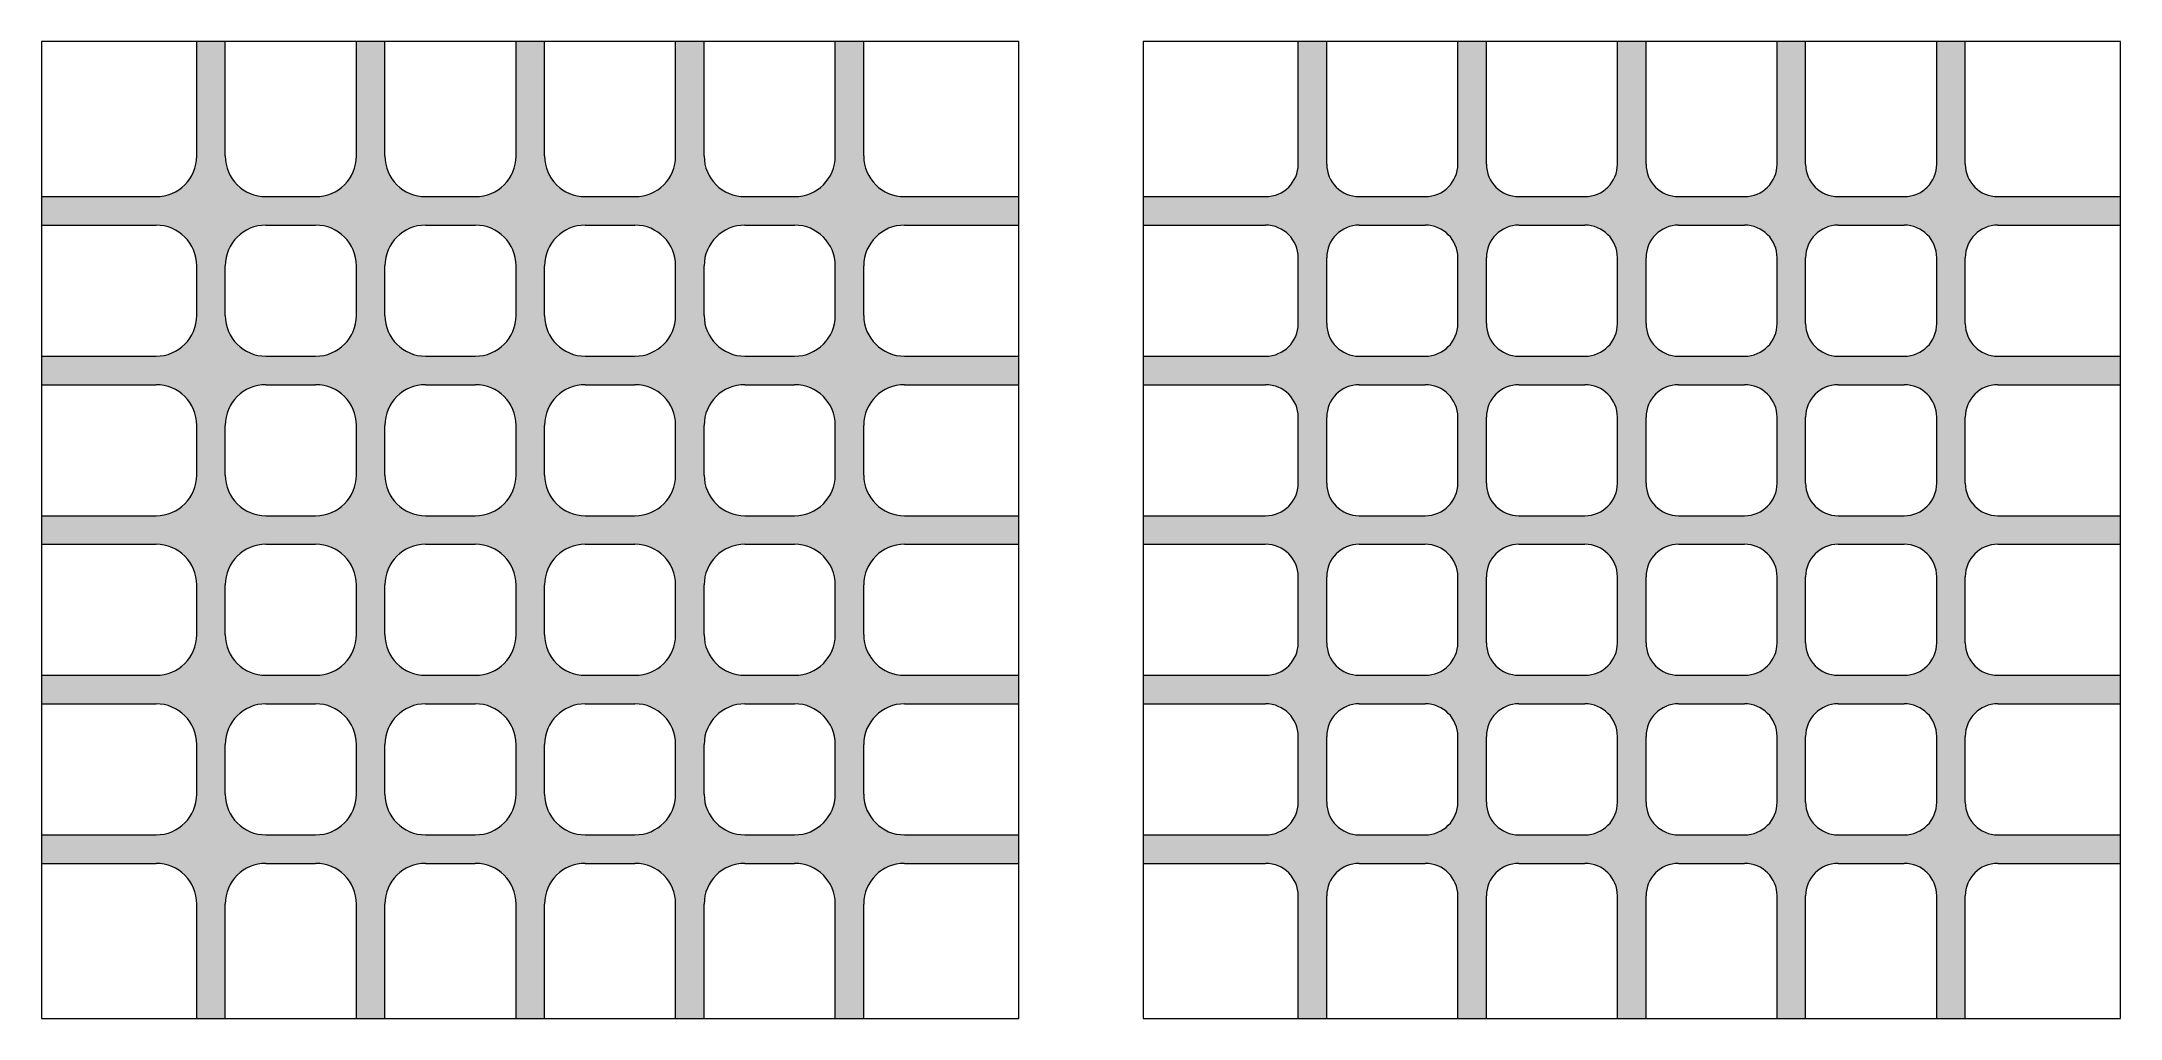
# Model space of a CAD drawing. Header units: inches. Extents: x 0 to 25.5, y 0 to 12.
import ezdxf

# ---------------------------------------------------------------- set-up
doc = ezdxf.new("R2010")
doc.units = ezdxf.units.IN
doc.header["$MEASUREMENT"] = 0

msp = doc.modelspace()

# ---------------------------------------------------------------- hatches: boundary and pattern name
at = {"lineweight": 0}
h = msp.add_hatch(color=1, dxfattribs=at)
h.dxf.hatch_style = 1
h.paths.add_polyline_path([(12, 10.095), (10.595, 10.095, -0.414214), (10.095, 10.595), (10.095, 12), (9.745, 12), (9.745, 10.595, -0.414214), (9.245, 10.095), (8.635, 10.095, -0.414214), (8.135, 10.595), (8.135, 12), (7.785, 12), (7.785, 10.595, -0.414214), (7.285, 10.095), (6.675, 10.095, -0.414214), (6.175, 10.595), (6.175, 12), (5.825, 12), (5.825, 10.595, -0.414214), (5.325, 10.095), (4.715, 10.095, -0.414214), (4.215, 10.595), (4.215, 12), (3.865, 12), (3.865, 10.595, -0.414214), (3.365, 10.095), (2.755, 10.095, -0.414214), (2.255, 10.595), (2.255, 12), (1.905, 12), (1.905, 10.595, -0.414214), (1.405, 10.095), (0, 10.095), (0, 9.745), (1.405, 9.745, -0.414214), (1.905, 9.245), (1.905, 8.635, -0.414214), (1.405, 8.135), (0, 8.135), (0, 7.785), (1.405, 7.785, -0.414214), (1.905, 7.285), (1.905, 6.675, -0.414214), (1.405, 6.175), (0, 6.175), (0, 5.825), (1.405, 5.825, -0.414214), (1.905, 5.325), (1.905, 4.715, -0.414214), (1.405, 4.215), (0, 4.215), (0, 3.865), (1.405, 3.865, -0.414214), (1.905, 3.365), (1.905, 2.755, -0.414214), (1.405, 2.255), (0, 2.255), (0, 1.905), (1.405, 1.905, -0.414214), (1.905, 1.405), (1.905, 0), (2.255, 0), (2.255, 1.405, -0.414214), (2.755, 1.905), (3.365, 1.905, -0.414214), (3.865, 1.405), (3.865, 0), (4.215, 0), (4.215, 1.405, -0.414214), (4.715, 1.905), (5.325, 1.905, -0.414214), (5.825, 1.405), (5.825, 0), (6.175, 0), (6.175, 1.405, -0.414214), (6.675, 1.905), (7.285, 1.905, -0.414214), (7.785, 1.405), (7.785, 0), (8.135, 0), (8.135, 1.405, -0.414214), (8.635, 1.905), (9.245, 1.905, -0.414214), (9.745, 1.405), (9.745, 0), (10.095, 0), (10.095, 1.405, -0.414214), (10.595, 1.905), (12, 1.905), (12, 2.255), (10.595, 2.255, -0.414214), (10.095, 2.755), (10.095, 3.365, -0.414214), (10.595, 3.865), (12, 3.865), (12, 4.215), (10.595, 4.215, -0.414214), (10.095, 4.715), (10.095, 5.325, -0.414214), (10.595, 5.825), (12, 5.825), (12, 6.175), (10.595, 6.175, -0.414214), (10.095, 6.675), (10.095, 7.285, -0.414214), (10.595, 7.785), (12, 7.785), (12, 8.135), (10.595, 8.135, -0.414214), (10.095, 8.635), (10.095, 9.245, -0.414214), (10.595, 9.745), (12, 9.745)])
h.paths.add_polyline_path([(2.755, 9.745), (3.365, 9.745, -0.414214), (3.865, 9.245), (3.865, 8.635, -0.414214), (3.365, 8.135), (2.755, 8.135, -0.414214), (2.255, 8.635), (2.255, 9.245, -0.414214)], flags=16)
h.paths.add_polyline_path([(4.715, 9.745), (5.325, 9.745, -0.414214), (5.825, 9.245), (5.825, 8.635, -0.414214), (5.325, 8.135), (4.715, 8.135, -0.414214), (4.215, 8.635), (4.215, 9.245, -0.414214)], flags=16)
h.paths.add_polyline_path([(2.755, 7.785), (3.365, 7.785, -0.414214), (3.865, 7.285), (3.865, 6.675, -0.414214), (3.365, 6.175), (2.755, 6.175, -0.414214), (2.255, 6.675), (2.255, 7.285, -0.414214)], flags=16)
h.paths.add_polyline_path([(4.715, 7.785), (5.325, 7.785, -0.414214), (5.825, 7.285), (5.825, 6.675, -0.414214), (5.325, 6.175), (4.715, 6.175, -0.414214), (4.215, 6.675), (4.215, 7.285, -0.414214)], flags=16)
h.paths.add_polyline_path([(6.675, 9.745), (7.285, 9.745, -0.414214), (7.785, 9.245), (7.785, 8.635, -0.414214), (7.285, 8.135), (6.675, 8.135, -0.414214), (6.175, 8.635), (6.175, 9.245, -0.414214)], flags=16)
h.paths.add_polyline_path([(2.755, 5.825), (3.365, 5.825, -0.414214), (3.865, 5.325), (3.865, 4.715, -0.414214), (3.365, 4.215), (2.755, 4.215, -0.414214), (2.255, 4.715), (2.255, 5.325, -0.414214)], flags=16)
h.paths.add_polyline_path([(6.675, 7.785), (7.285, 7.785, -0.414214), (7.785, 7.285), (7.785, 6.675, -0.414214), (7.285, 6.175), (6.675, 6.175, -0.414214), (6.175, 6.675), (6.175, 7.285, -0.414214)], flags=16)
h.paths.add_polyline_path([(4.715, 5.825), (5.325, 5.825, -0.414214), (5.825, 5.325), (5.825, 4.715, -0.414214), (5.325, 4.215), (4.715, 4.215, -0.414214), (4.215, 4.715), (4.215, 5.325, -0.414214)], flags=16)
h.paths.add_polyline_path([(6.675, 5.825), (7.285, 5.825, -0.414214), (7.785, 5.325), (7.785, 4.715, -0.414214), (7.285, 4.215), (6.675, 4.215, -0.414214), (6.175, 4.715), (6.175, 5.325, -0.414214)], flags=16)
h.paths.add_polyline_path([(8.635, 9.745), (9.245, 9.745, -0.414214), (9.745, 9.245), (9.745, 8.635, -0.414214), (9.245, 8.135), (8.635, 8.135, -0.414214), (8.135, 8.635), (8.135, 9.245, -0.414214)], flags=16)
h.paths.add_polyline_path([(2.755, 3.865), (3.365, 3.865, -0.414214), (3.865, 3.365), (3.865, 2.755, -0.414214), (3.365, 2.255), (2.755, 2.255, -0.414214), (2.255, 2.755), (2.255, 3.365, -0.414214)], flags=16)
h.paths.add_polyline_path([(8.635, 7.785), (9.245, 7.785, -0.414214), (9.745, 7.285), (9.745, 6.675, -0.414214), (9.245, 6.175), (8.635, 6.175, -0.414214), (8.135, 6.675), (8.135, 7.285, -0.414214)], flags=16)
h.paths.add_polyline_path([(4.715, 3.865), (5.325, 3.865, -0.414214), (5.825, 3.365), (5.825, 2.755, -0.414214), (5.325, 2.255), (4.715, 2.255, -0.414214), (4.215, 2.755), (4.215, 3.365, -0.414214)], flags=16)
h.paths.add_polyline_path([(8.635, 5.825), (9.245, 5.825, -0.414214), (9.745, 5.325), (9.745, 4.715, -0.414214), (9.245, 4.215), (8.635, 4.215, -0.414214), (8.135, 4.715), (8.135, 5.325, -0.414214)], flags=16)
h.paths.add_polyline_path([(6.675, 3.865), (7.285, 3.865, -0.414214), (7.785, 3.365), (7.785, 2.755, -0.414214), (7.285, 2.255), (6.675, 2.255, -0.414214), (6.175, 2.755), (6.175, 3.365, -0.414214)], flags=16)
h.paths.add_polyline_path([(8.635, 3.865), (9.245, 3.865, -0.414214), (9.745, 3.365), (9.745, 2.755, -0.414214), (9.245, 2.255), (8.635, 2.255, -0.414214), (8.135, 2.755), (8.135, 3.365, -0.414214)], flags=16)
h = msp.add_hatch(color=1, dxfattribs=at)
h.dxf.hatch_style = 1
h.paths.add_polyline_path([(25.524, 10.095), (24.019, 10.095, -0.414214), (23.619, 10.495), (23.619, 12), (23.269, 12), (23.269, 10.495, -0.414214), (22.869, 10.095), (22.059, 10.095, -0.414214), (21.659, 10.495), (21.659, 12), (21.309, 12), (21.309, 10.495, -0.414214), (20.909, 10.095), (20.099, 10.095, -0.414214), (19.699, 10.495), (19.699, 12), (19.349, 12), (19.349, 10.495, -0.414214), (18.949, 10.095), (18.139, 10.095, -0.414214), (17.739, 10.495), (17.739, 12), (17.389, 12), (17.389, 10.495, -0.414214), (16.989, 10.095), (16.179, 10.095, -0.414214), (15.779, 10.495), (15.779, 12), (15.429, 12), (15.429, 10.495, -0.414214), (15.029, 10.095), (13.524, 10.095), (13.524, 9.745), (15.029, 9.745, -0.414214), (15.429, 9.345), (15.429, 8.535, -0.414214), (15.029, 8.135), (13.524, 8.135), (13.524, 7.785), (15.029, 7.785, -0.414214), (15.429, 7.385), (15.429, 6.575, -0.414214), (15.029, 6.175), (13.524, 6.175), (13.524, 5.825), (15.029, 5.825, -0.414214), (15.429, 5.425), (15.429, 4.615, -0.414214), (15.029, 4.215), (13.524, 4.215), (13.524, 3.865), (15.029, 3.865, -0.414214), (15.429, 3.465), (15.429, 2.655, -0.414214), (15.029, 2.255), (13.524, 2.255), (13.524, 1.905), (15.029, 1.905, -0.414214), (15.429, 1.505), (15.429, 0), (15.779, 0), (15.779, 1.505, -0.414214), (16.179, 1.905), (16.989, 1.905, -0.414214), (17.389, 1.505), (17.389, 0), (17.739, 0), (17.739, 1.505, -0.414214), (18.139, 1.905), (18.949, 1.905, -0.414214), (19.349, 1.505), (19.349, 0), (19.699, 0), (19.699, 1.505, -0.414214), (20.099, 1.905), (20.909, 1.905, -0.414214), (21.309, 1.505), (21.309, 0), (21.659, 0), (21.659, 1.505, -0.414214), (22.059, 1.905), (22.869, 1.905, -0.414214), (23.269, 1.505), (23.269, 0), (23.619, 0), (23.619, 1.505, -0.414214), (24.019, 1.905), (25.524, 1.905), (25.524, 2.255), (24.019, 2.255, -0.414214), (23.619, 2.655), (23.619, 3.465, -0.414214), (24.019, 3.865), (25.524, 3.865), (25.524, 4.215), (24.019, 4.215, -0.414214), (23.619, 4.615), (23.619, 5.425, -0.414214), (24.019, 5.825), (25.524, 5.825), (25.524, 6.175), (24.019, 6.175, -0.414214), (23.619, 6.575), (23.619, 7.385, -0.414214), (24.019, 7.785), (25.524, 7.785), (25.524, 8.135), (24.019, 8.135, -0.414214), (23.619, 8.535), (23.619, 9.345, -0.414214), (24.019, 9.745), (25.524, 9.745)])
h.paths.add_polyline_path([(16.179, 9.745), (16.989, 9.745, -0.414214), (17.389, 9.345), (17.389, 8.535, -0.414214), (16.989, 8.135), (16.179, 8.135, -0.414214), (15.779, 8.535), (15.779, 9.345, -0.414214)], flags=16)
h.paths.add_polyline_path([(16.179, 7.785), (16.989, 7.785, -0.414214), (17.389, 7.385), (17.389, 6.575, -0.414214), (16.989, 6.175), (16.179, 6.175, -0.414214), (15.779, 6.575), (15.779, 7.385, -0.414214)], flags=16)
h.paths.add_polyline_path([(18.139, 9.745), (18.949, 9.745, -0.414214), (19.349, 9.345), (19.349, 8.535, -0.414214), (18.949, 8.135), (18.139, 8.135, -0.414214), (17.739, 8.535), (17.739, 9.345, -0.414214)], flags=16)
h.paths.add_polyline_path([(18.139, 7.785), (18.949, 7.785, -0.414214), (19.349, 7.385), (19.349, 6.575, -0.414214), (18.949, 6.175), (18.139, 6.175, -0.414214), (17.739, 6.575), (17.739, 7.385, -0.414214)], flags=16)
h.paths.add_polyline_path([(16.179, 5.825), (16.989, 5.825, -0.414214), (17.389, 5.425), (17.389, 4.615, -0.414214), (16.989, 4.215), (16.179, 4.215, -0.414214), (15.779, 4.615), (15.779, 5.425, -0.414214)], flags=16)
h.paths.add_polyline_path([(20.099, 9.745), (20.909, 9.745, -0.414214), (21.309, 9.345), (21.309, 8.535, -0.414214), (20.909, 8.135), (20.099, 8.135, -0.414214), (19.699, 8.535), (19.699, 9.345, -0.414214)], flags=16)
h.paths.add_polyline_path([(18.139, 5.825), (18.949, 5.825, -0.414214), (19.349, 5.425), (19.349, 4.615, -0.414214), (18.949, 4.215), (18.139, 4.215, -0.414214), (17.739, 4.615), (17.739, 5.425, -0.414214)], flags=16)
h.paths.add_polyline_path([(20.099, 7.785), (20.909, 7.785, -0.414214), (21.309, 7.385), (21.309, 6.575, -0.414214), (20.909, 6.175), (20.099, 6.175, -0.414214), (19.699, 6.575), (19.699, 7.385, -0.414214)], flags=16)
h.paths.add_polyline_path([(20.099, 5.825), (20.909, 5.825, -0.414214), (21.309, 5.425), (21.309, 4.615, -0.414214), (20.909, 4.215), (20.099, 4.215, -0.414214), (19.699, 4.615), (19.699, 5.425, -0.414214)], flags=16)
h.paths.add_polyline_path([(16.179, 3.865), (16.989, 3.865, -0.414214), (17.389, 3.465), (17.389, 2.655, -0.414214), (16.989, 2.255), (16.179, 2.255, -0.414214), (15.779, 2.655), (15.779, 3.465, -0.414214)], flags=16)
h.paths.add_polyline_path([(22.059, 9.745), (22.869, 9.745, -0.414214), (23.269, 9.345), (23.269, 8.535, -0.414214), (22.869, 8.135), (22.059, 8.135, -0.414214), (21.659, 8.535), (21.659, 9.345, -0.414214)], flags=16)
h.paths.add_polyline_path([(18.139, 3.865), (18.949, 3.865, -0.414214), (19.349, 3.465), (19.349, 2.655, -0.414214), (18.949, 2.255), (18.139, 2.255, -0.414214), (17.739, 2.655), (17.739, 3.465, -0.414214)], flags=16)
h.paths.add_polyline_path([(22.059, 7.785), (22.869, 7.785, -0.414214), (23.269, 7.385), (23.269, 6.575, -0.414214), (22.869, 6.175), (22.059, 6.175, -0.414214), (21.659, 6.575), (21.659, 7.385, -0.414214)], flags=16)
h.paths.add_polyline_path([(20.099, 3.865), (20.909, 3.865, -0.414214), (21.309, 3.465), (21.309, 2.655, -0.414214), (20.909, 2.255), (20.099, 2.255, -0.414214), (19.699, 2.655), (19.699, 3.465, -0.414214)], flags=16)
h.paths.add_polyline_path([(22.059, 5.825), (22.869, 5.825, -0.414214), (23.269, 5.425), (23.269, 4.615, -0.414214), (22.869, 4.215), (22.059, 4.215, -0.414214), (21.659, 4.615), (21.659, 5.425, -0.414214)], flags=16)
h.paths.add_polyline_path([(22.059, 3.865), (22.869, 3.865, -0.414214), (23.269, 3.465), (23.269, 2.655, -0.414214), (22.869, 2.255), (22.059, 2.255, -0.414214), (21.659, 2.655), (21.659, 3.465, -0.414214)], flags=16)

# ---------------------------------------------------------------- linework, layer by layer
at = {"color": 1, "lineweight": 0}
for p, q in [((1.905, 10.595), (1.905, 12)), ((2.255, 10.595), (2.255, 12)), ((3.865, 10.595), (3.865, 12)), ((4.215, 10.595), (4.215, 12)), ((5.825, 10.595), (5.825, 12)), ((6.175, 10.595), (6.175, 12)), ((7.785, 10.595), (7.785, 12)), ((8.135, 10.595), (8.135, 12)), ((9.745, 10.595), (9.745, 12)), ((10.095, 10.595), (10.095, 12)), ((15.429, 10.495), (15.429, 12)), ((15.779, 10.495), (15.779, 12)), ((17.389, 10.495), (17.389, 12)), ((17.739, 10.495), (17.739, 12)), ((19.349, 10.495), (19.349, 12)), ((19.699, 10.495), (19.699, 12)), ((21.309, 10.495), (21.309, 12)), ((21.659, 10.495), (21.659, 12)), ((23.269, 10.495), (23.269, 12)), ((23.619, 10.495), (23.619, 12)), ((0, 10.095), (1.405, 10.095)), ((2.755, 10.095), (3.365, 10.095)), ((4.715, 10.095), (5.325, 10.095)), ((6.675, 10.095), (7.285, 10.095)), ((8.635, 10.095), (9.245, 10.095)), ((10.595, 10.095), (12, 10.095)), ((13.524, 10.095), (15.029, 10.095)), ((16.179, 10.095), (16.989, 10.095)), ((18.139, 10.095), (18.949, 10.095)), ((20.099, 10.095), (20.909, 10.095)), ((22.059, 10.095), (22.869, 10.095)), ((24.019, 10.095), (25.524, 10.095)), ((0, 9.745), (1.405, 9.745)), ((2.755, 9.745), (3.365, 9.745)), ((4.715, 9.745), (5.325, 9.745)), ((6.675, 9.745), (7.285, 9.745)), ((8.635, 9.745), (9.245, 9.745)), ((10.595, 9.745), (12, 9.745)), ((13.524, 9.745), (15.029, 9.745)), ((16.179, 9.745), (16.989, 9.745)), ((18.139, 9.745), (18.949, 9.745)), ((20.099, 9.745), (20.909, 9.745)), ((22.059, 9.745), (22.869, 9.745)), ((24.019, 9.745), (25.524, 9.745)), ((1.905, 8.635), (1.905, 9.245)), ((2.255, 8.635), (2.255, 9.245)), ((3.865, 8.635), (3.865, 9.245)), ((4.215, 8.635), (4.215, 9.245)), ((5.825, 8.635), (5.825, 9.245)), ((6.175, 8.635), (6.175, 9.245)), ((7.785, 8.635), (7.785, 9.245)), ((8.135, 8.635), (8.135, 9.245)), ((9.745, 8.635), (9.745, 9.245)), ((10.095, 8.635), (10.095, 9.245)), ((15.429, 8.535), (15.429, 9.345)), ((15.779, 8.535), (15.779, 9.345)), ((17.389, 8.535), (17.389, 9.345)), ((17.739, 8.535), (17.739, 9.345)), ((19.349, 8.535), (19.349, 9.345)), ((19.699, 8.535), (19.699, 9.345)), ((21.309, 8.535), (21.309, 9.345)), ((21.659, 8.535), (21.659, 9.345)), ((23.269, 8.535), (23.269, 9.345)), ((23.619, 8.535), (23.619, 9.345)), ((0, 8.135), (1.405, 8.135)), ((2.755, 8.135), (3.365, 8.135)), ((4.715, 8.135), (5.325, 8.135)), ((6.675, 8.135), (7.285, 8.135)), ((8.635, 8.135), (9.245, 8.135)), ((10.595, 8.135), (12, 8.135)), ((13.524, 8.135), (15.029, 8.135)), ((16.179, 8.135), (16.989, 8.135)), ((18.139, 8.135), (18.949, 8.135)), ((20.099, 8.135), (20.909, 8.135)), ((22.059, 8.135), (22.869, 8.135)), ((24.019, 8.135), (25.524, 8.135)), ((0, 7.785), (1.405, 7.785)), ((2.755, 7.785), (3.365, 7.785)), ((4.715, 7.785), (5.325, 7.785)), ((6.675, 7.785), (7.285, 7.785)), ((8.635, 7.785), (9.245, 7.785)), ((10.595, 7.785), (12, 7.785)), ((13.524, 7.785), (15.029, 7.785)), ((16.179, 7.785), (16.989, 7.785)), ((18.139, 7.785), (18.949, 7.785)), ((20.099, 7.785), (20.909, 7.785)), ((22.059, 7.785), (22.869, 7.785)), ((24.019, 7.785), (25.524, 7.785)), ((1.905, 6.675), (1.905, 7.285)), ((2.255, 6.675), (2.255, 7.285)), ((3.865, 6.675), (3.865, 7.285)), ((4.215, 6.675), (4.215, 7.285)), ((5.825, 6.675), (5.825, 7.285)), ((6.175, 6.675), (6.175, 7.285)), ((7.785, 6.675), (7.785, 7.285)), ((8.135, 6.675), (8.135, 7.285)), ((9.745, 6.675), (9.745, 7.285)), ((10.095, 6.675), (10.095, 7.285)), ((15.429, 6.575), (15.429, 7.385)), ((15.779, 6.575), (15.779, 7.385)), ((17.389, 6.575), (17.389, 7.385)), ((17.739, 6.575), (17.739, 7.385)), ((19.349, 6.575), (19.349, 7.385)), ((19.699, 6.575), (19.699, 7.385)), ((21.309, 6.575), (21.309, 7.385)), ((21.659, 6.575), (21.659, 7.385)), ((23.269, 6.575), (23.269, 7.385)), ((23.619, 6.575), (23.619, 7.385)), ((0, 6.175), (1.405, 6.175)), ((2.755, 6.175), (3.365, 6.175)), ((4.715, 6.175), (5.325, 6.175)), ((6.675, 6.175), (7.285, 6.175)), ((8.635, 6.175), (9.245, 6.175)), ((10.595, 6.175), (12, 6.175)), ((13.524, 6.175), (15.029, 6.175)), ((16.179, 6.175), (16.989, 6.175)), ((18.139, 6.175), (18.949, 6.175)), ((20.099, 6.175), (20.909, 6.175)), ((22.059, 6.175), (22.869, 6.175)), ((24.019, 6.175), (25.524, 6.175)), ((0, 5.825), (1.405, 5.825)), ((2.755, 5.825), (3.365, 5.825)), ((4.715, 5.825), (5.325, 5.825)), ((6.675, 5.825), (7.285, 5.825)), ((8.635, 5.825), (9.245, 5.825)), ((10.595, 5.825), (12, 5.825)), ((13.524, 5.825), (15.029, 5.825)), ((16.179, 5.825), (16.989, 5.825)), ((18.139, 5.825), (18.949, 5.825)), ((20.099, 5.825), (20.909, 5.825)), ((22.059, 5.825), (22.869, 5.825)), ((24.019, 5.825), (25.524, 5.825)), ((15.429, 4.615), (15.429, 5.425)), ((15.779, 4.615), (15.779, 5.425)), ((17.389, 4.615), (17.389, 5.425)), ((17.739, 4.615), (17.739, 5.425)), ((19.349, 4.615), (19.349, 5.425)), ((19.699, 4.615), (19.699, 5.425)), ((21.309, 4.615), (21.309, 5.425)), ((21.659, 4.615), (21.659, 5.425)), ((23.269, 4.615), (23.269, 5.425)), ((23.619, 4.615), (23.619, 5.425)), ((1.905, 4.715), (1.905, 5.325)), ((2.255, 4.715), (2.255, 5.325)), ((3.865, 4.715), (3.865, 5.325)), ((4.215, 4.715), (4.215, 5.325)), ((5.825, 4.715), (5.825, 5.325)), ((6.175, 4.715), (6.175, 5.325)), ((7.785, 4.715), (7.785, 5.325)), ((8.135, 4.715), (8.135, 5.325)), ((9.745, 4.715), (9.745, 5.325)), ((10.095, 4.715), (10.095, 5.325)), ((0, 4.215), (1.405, 4.215)), ((2.755, 4.215), (3.365, 4.215)), ((4.715, 4.215), (5.325, 4.215)), ((6.675, 4.215), (7.285, 4.215)), ((8.635, 4.215), (9.245, 4.215)), ((10.595, 4.215), (12, 4.215)), ((13.524, 4.215), (15.029, 4.215)), ((16.179, 4.215), (16.989, 4.215)), ((18.139, 4.215), (18.949, 4.215)), ((20.099, 4.215), (20.909, 4.215)), ((22.059, 4.215), (22.869, 4.215)), ((24.019, 4.215), (25.524, 4.215)), ((0, 3.865), (1.405, 3.865)), ((2.755, 3.865), (3.365, 3.865)), ((4.715, 3.865), (5.325, 3.865)), ((6.675, 3.865), (7.285, 3.865)), ((8.635, 3.865), (9.245, 3.865)), ((10.595, 3.865), (12, 3.865)), ((13.524, 3.865), (15.029, 3.865)), ((16.179, 3.865), (16.989, 3.865)), ((18.139, 3.865), (18.949, 3.865)), ((20.099, 3.865), (20.909, 3.865)), ((22.059, 3.865), (22.869, 3.865)), ((24.019, 3.865), (25.524, 3.865)), ((1.905, 2.755), (1.905, 3.365)), ((2.255, 2.755), (2.255, 3.365)), ((3.865, 2.755), (3.865, 3.365)), ((4.215, 2.755), (4.215, 3.365)), ((5.825, 2.755), (5.825, 3.365)), ((6.175, 2.755), (6.175, 3.365)), ((7.785, 2.755), (7.785, 3.365)), ((8.135, 2.755), (8.135, 3.365)), ((9.745, 2.755), (9.745, 3.365)), ((10.095, 2.755), (10.095, 3.365)), ((15.429, 2.655), (15.429, 3.465)), ((15.779, 2.655), (15.779, 3.465)), ((17.389, 2.655), (17.389, 3.465)), ((17.739, 2.655), (17.739, 3.465)), ((19.349, 2.655), (19.349, 3.465)), ((19.699, 2.655), (19.699, 3.465)), ((21.309, 2.655), (21.309, 3.465)), ((21.659, 2.655), (21.659, 3.465)), ((23.269, 2.655), (23.269, 3.465)), ((23.619, 2.655), (23.619, 3.465)), ((0, 2.255), (1.405, 2.255)), ((2.755, 2.255), (3.365, 2.255)), ((4.715, 2.255), (5.325, 2.255)), ((6.675, 2.255), (7.285, 2.255)), ((8.635, 2.255), (9.245, 2.255)), ((10.595, 2.255), (12, 2.255)), ((13.524, 2.255), (15.029, 2.255)), ((16.179, 2.255), (16.989, 2.255)), ((18.139, 2.255), (18.949, 2.255)), ((20.099, 2.255), (20.909, 2.255)), ((22.059, 2.255), (22.869, 2.255)), ((24.019, 2.255), (25.524, 2.255)), ((0, 1.905), (1.405, 1.905)), ((2.755, 1.905), (3.365, 1.905)), ((4.715, 1.905), (5.325, 1.905)), ((6.675, 1.905), (7.285, 1.905)), ((8.635, 1.905), (9.245, 1.905)), ((10.595, 1.905), (12, 1.905)), ((13.524, 1.905), (15.029, 1.905)), ((16.179, 1.905), (16.989, 1.905)), ((18.139, 1.905), (18.949, 1.905)), ((20.099, 1.905), (20.909, 1.905)), ((22.059, 1.905), (22.869, 1.905)), ((24.019, 1.905), (25.524, 1.905)), ((1.905, 0), (1.905, 1.405)), ((2.255, 0), (2.255, 1.405)), ((3.865, 0), (3.865, 1.405)), ((4.215, 0), (4.215, 1.405)), ((5.825, 0), (5.825, 1.405)), ((6.175, 0), (6.175, 1.405)), ((7.785, 0), (7.785, 1.405)), ((8.135, 0), (8.135, 1.405)), ((9.745, 0), (9.745, 1.405)), ((10.095, 0), (10.095, 1.405)), ((15.429, 0), (15.429, 1.505)), ((15.779, 0), (15.779, 1.505)), ((17.389, 0), (17.389, 1.505)), ((17.739, 0), (17.739, 1.505)), ((19.349, 0), (19.349, 1.505)), ((19.699, 0), (19.699, 1.505)), ((21.309, 0), (21.309, 1.505)), ((21.659, 0), (21.659, 1.505)), ((23.269, 0), (23.269, 1.505)), ((23.619, 0), (23.619, 1.505))]:
    msp.add_line(p, q, dxfattribs=at)
at = {"color": 2, "lineweight": 0}
for points in [[(0, 0), (12, 0), (12, 12), (0, 12)], [(13.524, 0), (25.524, 0), (25.524, 12), (13.524, 12)]]:
    msp.add_lwpolyline(points, close=True, dxfattribs=at)
at = {"color": 1, "lineweight": 0}
for centre, radius, start, end in [((1.405, 10.595), 0.5, 270, 0), ((2.755, 10.595), 0.5, 180, 270), ((3.365, 10.595), 0.5, 270, 0), ((4.715, 10.595), 0.5, 180, 270), ((5.325, 10.595), 0.5, 270, 0), ((6.675, 10.595), 0.5, 180, 270), ((7.285, 10.595), 0.5, 270, 0), ((8.635, 10.595), 0.5, 180, 270), ((9.245, 10.595), 0.5, 270, 0), ((10.595, 10.595), 0.5, 180, 270), ((15.029, 10.495), 0.4, 270, 0), ((16.179, 10.495), 0.4, 180, 270), ((16.989, 10.495), 0.4, 270, 360), ((18.139, 10.495), 0.4, 180, 270), ((18.949, 10.495), 0.4, 270, 0), ((20.099, 10.495), 0.4, 180, 270), ((20.909, 10.495), 0.4, 270, 0), ((22.059, 10.495), 0.4, 180, 270), ((22.869, 10.495), 0.4, 270, 0), ((24.019, 10.495), 0.4, 180, 270), ((1.405, 9.245), 0.5, 0, 90), ((2.755, 9.245), 0.5, 90, 180), ((3.365, 9.245), 0.5, 0, 90), ((4.715, 9.245), 0.5, 90, 180), ((5.325, 9.245), 0.5, 0, 90), ((6.675, 9.245), 0.5, 90, 180), ((7.285, 9.245), 0.5, 0, 90), ((8.635, 9.245), 0.5, 90, 180), ((9.245, 9.245), 0.5, 0, 90), ((10.595, 9.245), 0.5, 90, 180), ((15.029, 9.345), 0.4, 0, 90), ((16.179, 9.345), 0.4, 90, 180), ((16.989, 9.345), 0.4, 0, 90), ((18.139, 9.345), 0.4, 90, 180), ((18.949, 9.345), 0.4, 0, 90), ((20.099, 9.345), 0.4, 90, 180), ((20.909, 9.345), 0.4, 0, 90), ((22.059, 9.345), 0.4, 90, 180), ((22.869, 9.345), 0.4, 0, 90), ((24.019, 9.345), 0.4, 90, 180), ((1.405, 8.635), 0.5, 270, 0), ((2.755, 8.635), 0.5, 180, 270), ((3.365, 8.635), 0.5, 270, 0), ((4.715, 8.635), 0.5, 180, 270), ((5.325, 8.635), 0.5, 270, 0), ((6.675, 8.635), 0.5, 180, 270), ((7.285, 8.635), 0.5, 270, 0), ((8.635, 8.635), 0.5, 180, 270), ((9.245, 8.635), 0.5, 270, 0), ((10.595, 8.635), 0.5, 180, 270), ((15.029, 8.535), 0.4, 270, 0), ((16.179, 8.535), 0.4, 180, 270), ((16.989, 8.535), 0.4, 270, 0), ((18.139, 8.535), 0.4, 180, 270), ((18.949, 8.535), 0.4, 270, 0), ((20.099, 8.535), 0.4, 180, 270), ((20.909, 8.535), 0.4, 270, 0), ((22.059, 8.535), 0.4, 180, 270), ((22.869, 8.535), 0.4, 270, 0), ((24.019, 8.535), 0.4, 180, 270), ((1.405, 7.285), 0.5, 0, 90), ((2.755, 7.285), 0.5, 90, 180), ((3.365, 7.285), 0.5, 0, 90), ((4.715, 7.285), 0.5, 90, 180), ((5.325, 7.285), 0.5, 0, 90), ((6.675, 7.285), 0.5, 90, 180), ((7.285, 7.285), 0.5, 0, 90), ((8.635, 7.285), 0.5, 90, 180), ((9.245, 7.285), 0.5, 0, 90), ((10.595, 7.285), 0.5, 90, 180), ((15.029, 7.385), 0.4, 0, 90), ((16.179, 7.385), 0.4, 90, 180), ((16.989, 7.385), 0.4, 0, 90), ((18.139, 7.385), 0.4, 90, 180), ((18.949, 7.385), 0.4, 0, 90), ((20.099, 7.385), 0.4, 90, 180), ((20.909, 7.385), 0.4, 0, 90), ((22.059, 7.385), 0.4, 90, 180), ((22.869, 7.385), 0.4, 0, 90), ((24.019, 7.385), 0.4, 90, 180), ((1.405, 6.675), 0.5, 270, 0), ((2.755, 6.675), 0.5, 180, 270), ((3.365, 6.675), 0.5, 270, 0), ((4.715, 6.675), 0.5, 180, 270), ((5.325, 6.675), 0.5, 270, 0), ((6.675, 6.675), 0.5, 180, 270), ((7.285, 6.675), 0.5, 270, 0), ((8.635, 6.675), 0.5, 180, 270), ((9.245, 6.675), 0.5, 270, 0), ((10.595, 6.675), 0.5, 180, 270), ((15.029, 6.575), 0.4, 270, 0), ((16.179, 6.575), 0.4, 180, 270), ((16.989, 6.575), 0.4, 270, 0), ((18.139, 6.575), 0.4, 180, 270), ((18.949, 6.575), 0.4, 270, 0), ((20.099, 6.575), 0.4, 180, 270), ((20.909, 6.575), 0.4, 270, 0), ((22.059, 6.575), 0.4, 180, 270), ((22.869, 6.575), 0.4, 270, 0), ((24.019, 6.575), 0.4, 180, 270), ((1.405, 5.325), 0.5, 0, 90), ((2.755, 5.325), 0.5, 90, 180), ((3.365, 5.325), 0.5, 0, 90), ((4.715, 5.325), 0.5, 90, 180), ((5.325, 5.325), 0.5, 0, 90), ((6.675, 5.325), 0.5, 90, 180), ((7.285, 5.325), 0.5, 0, 90), ((8.635, 5.325), 0.5, 90, 180), ((9.245, 5.325), 0.5, 0, 90), ((10.595, 5.325), 0.5, 90, 180), ((15.029, 5.425), 0.4, 0, 90), ((16.179, 5.425), 0.4, 90, 180), ((16.989, 5.425), 0.4, 0, 90), ((18.139, 5.425), 0.4, 90, 180), ((18.949, 5.425), 0.4, 0, 90), ((20.099, 5.425), 0.4, 90, 180), ((20.909, 5.425), 0.4, 0, 90), ((22.059, 5.425), 0.4, 90, 180), ((22.869, 5.425), 0.4, 0, 90), ((24.019, 5.425), 0.4, 90, 180), ((1.405, 4.715), 0.5, 270, 0), ((2.755, 4.715), 0.5, 180, 270), ((3.365, 4.715), 0.5, 270, 0), ((4.715, 4.715), 0.5, 180, 270), ((5.325, 4.715), 0.5, 270, 0), ((6.675, 4.715), 0.5, 180, 270), ((7.285, 4.715), 0.5, 270, 0), ((8.635, 4.715), 0.5, 180, 270), ((9.245, 4.715), 0.5, 270, 0), ((10.595, 4.715), 0.5, 180, 270), ((15.029, 4.615), 0.4, 270, 0), ((16.179, 4.615), 0.4, 180, 270), ((16.989, 4.615), 0.4, 270, 0), ((18.139, 4.615), 0.4, 180, 270), ((18.949, 4.615), 0.4, 270, 0), ((20.099, 4.615), 0.4, 180, 270), ((20.909, 4.615), 0.4, 270, 0), ((22.059, 4.615), 0.4, 180, 270), ((22.869, 4.615), 0.4, 270, 0), ((24.019, 4.615), 0.4, 180, 270), ((1.405, 3.365), 0.5, 0, 90), ((2.755, 3.365), 0.5, 90, 180), ((3.365, 3.365), 0.5, 0, 90), ((4.715, 3.365), 0.5, 90, 180), ((5.325, 3.365), 0.5, 0, 90), ((6.675, 3.365), 0.5, 90, 180), ((7.285, 3.365), 0.5, 360, 90), ((8.635, 3.365), 0.5, 90, 180), ((9.245, 3.365), 0.5, 360, 90), ((10.595, 3.365), 0.5, 90, 180), ((15.029, 3.465), 0.4, 0, 90), ((16.179, 3.465), 0.4, 90, 180), ((16.989, 3.465), 0.4, 0, 90), ((18.139, 3.465), 0.4, 90, 180), ((18.949, 3.465), 0.4, 0, 90), ((20.099, 3.465), 0.4, 90, 180), ((20.909, 3.465), 0.4, 0, 90), ((22.059, 3.465), 0.4, 90, 180), ((22.869, 3.465), 0.4, 360, 90), ((24.019, 3.465), 0.4, 90, 180), ((1.405, 2.755), 0.5, 270, 0), ((2.755, 2.755), 0.5, 180, 270), ((3.365, 2.755), 0.5, 270, 0), ((4.715, 2.755), 0.5, 180, 270), ((5.325, 2.755), 0.5, 270, 360), ((6.675, 2.755), 0.5, 180, 270), ((7.285, 2.755), 0.5, 270, 0), ((8.635, 2.755), 0.5, 180, 270), ((9.245, 2.755), 0.5, 270, 360), ((10.595, 2.755), 0.5, 180, 270), ((15.029, 2.655), 0.4, 270, 0), ((16.179, 2.655), 0.4, 180, 270), ((16.989, 2.655), 0.4, 270, 0), ((18.139, 2.655), 0.4, 180, 270), ((18.949, 2.655), 0.4, 270, 0), ((20.099, 2.655), 0.4, 180, 270), ((20.909, 2.655), 0.4, 270, 0), ((22.059, 2.655), 0.4, 180, 270), ((22.869, 2.655), 0.4, 270, 360), ((24.019, 2.655), 0.4, 180, 270), ((1.405, 1.405), 0.5, 0, 90), ((2.755, 1.405), 0.5, 90, 180), ((3.365, 1.405), 0.5, 0, 90), ((4.715, 1.405), 0.5, 90, 180), ((5.325, 1.405), 0.5, 0, 90), ((6.675, 1.405), 0.5, 90, 180), ((7.285, 1.405), 0.5, 0, 90), ((8.635, 1.405), 0.5, 90, 180), ((9.245, 1.405), 0.5, 0, 90), ((10.595, 1.405), 0.5, 90, 180), ((15.029, 1.505), 0.4, 0, 90), ((16.179, 1.505), 0.4, 90, 180), ((16.989, 1.505), 0.4, 0, 90), ((18.139, 1.505), 0.4, 90, 180), ((18.949, 1.505), 0.4, 0, 90), ((20.099, 1.505), 0.4, 90, 180), ((20.909, 1.505), 0.4, 360, 90), ((22.059, 1.505), 0.4, 90, 180), ((22.869, 1.505), 0.4, 0, 90), ((24.019, 1.505), 0.4, 90, 180)]:
    msp.add_arc(centre, radius, start, end, dxfattribs=at)

doc.saveas('drawing.dxf')
